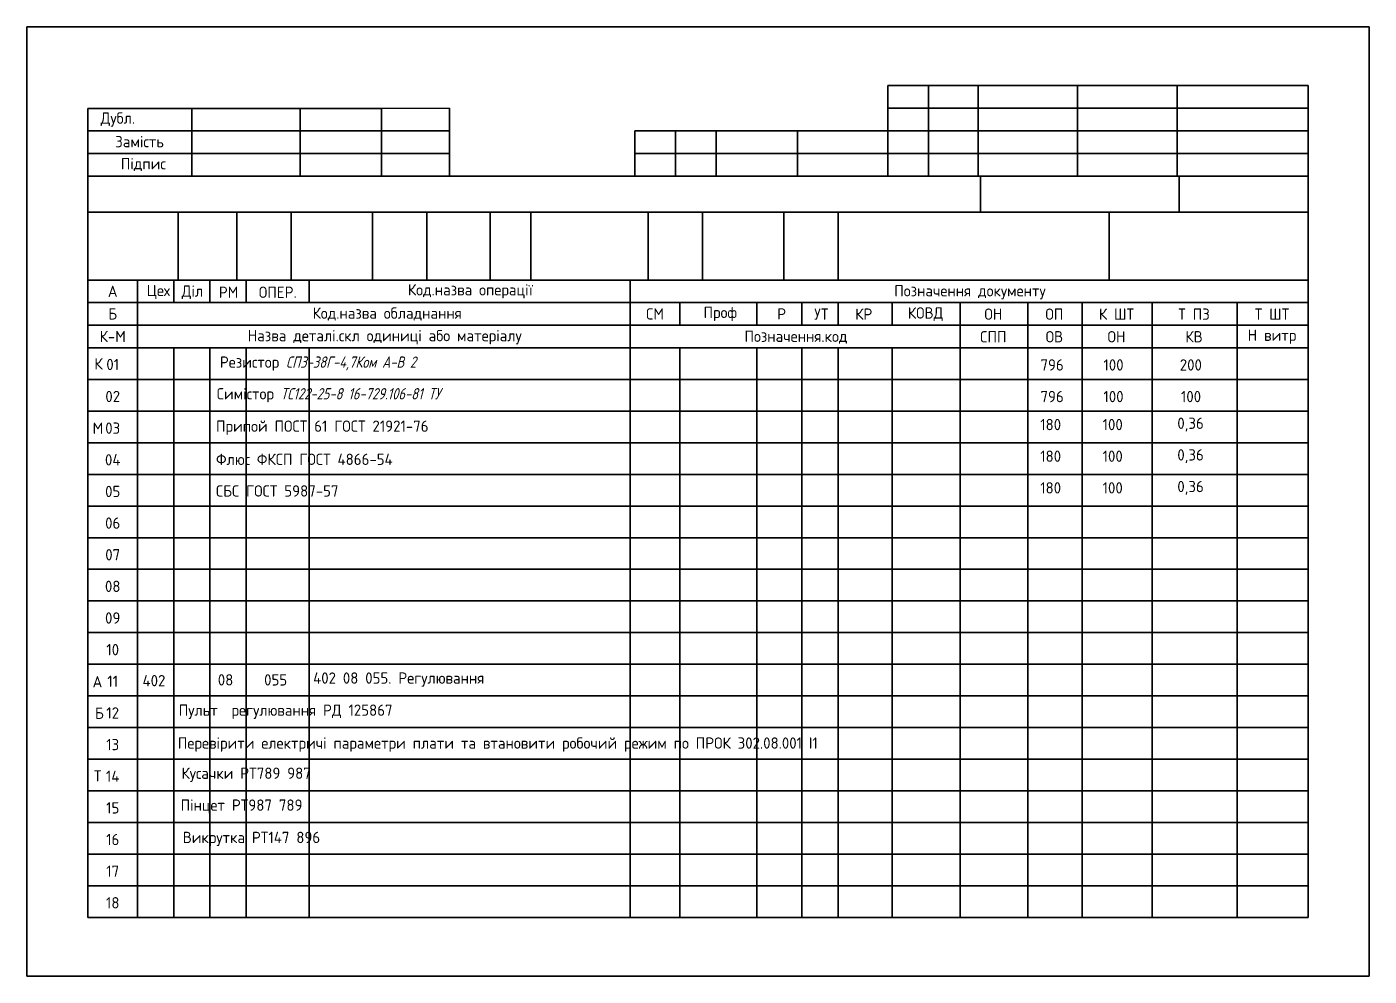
# Model space of a CAD drawing. Header units: millimetres. Extents: x -666 to 353, y -2321 to 561.
# Drawn here: x 50.2 to 347.2, y -2083.9 to -1873.9 of the extents above; entities that cross this region are included whole.
import ezdxf

# ---------------------------------------------------------------- set-up
doc = ezdxf.new("R2010")
doc.units = ezdxf.units.MM
doc.layers.get('0').update_dxf_attribs({"lineweight": 35})
doc.layers.add('Текст', color=7, linetype='Continuous')
doc.styles.get("Standard").update_dxf_attribs({"font": 'GOST_B.TTF'})

# ---------------------------------------------------------------- blocks, each defined once
blk = doc.blocks.new('*U1')
for p, q in [((11, 0), (270, 0)), ((11, 0), (11, -7)), ((120, 0), (120, -7)), ((131, 0), (131, -7)), ((148, 0), (148, -7)), ((158, 0), (158, -7)), ((166, 0), (166, -7)), ((178, 0), (178, -7)), ((193, 0), (193, -7)), ((208, 0), (208, -7)), ((220, 0), (220, -7)), ((235.5, 0), (235.5, -7)), ((254.3, 0), (254.3, -7)), ((270, 0), (270, -7)), ((270, -7), (11, -7))]:
    blk.add_line(p, q)

msp = doc.modelspace()

# ---------------------------------------------------------------- linework, layer by layer
for p, q in [((50.18, -2083.88), (50.18, -1873.88)), ((50.18, -1873.88), (347.18, -1873.88)), ((347.18, -1873.88), (347.18, -2083.88)), ((249.68, -1886.88), (240.68, -1886.88)), ((240.68, -1886.88), (240.68, -1896.88)), ((260.68, -1886.88), (249.68, -1886.88)), ((249.68, -1886.88), (249.68, -1906.88)), ((282.68, -1886.88), (260.68, -1886.88)), ((260.68, -1886.88), (260.68, -1906.88)), ((304.68, -1886.88), (282.68, -1886.88)), ((282.68, -1886.88), (282.68, -1906.88)), ((333.68, -1886.88), (304.68, -1886.88)), ((304.68, -1886.88), (304.68, -1906.88)), ((333.68, -1906.88), (333.68, -1886.88)), ((128.68, -1891.93), (143.68, -1891.88)), ((143.68, -1891.88), (143.68, -1896.88)), ((240.68, -1891.88), (333.68, -1891.88)), ((63.68, -1891.93), (86.68, -1891.93)), ((63.68, -1906.88), (63.68, -1891.93)), ((86.68, -1891.93), (110.68, -1891.93)), ((86.68, -1891.93), (86.68, -1906.88)), ((110.68, -1891.93), (128.68, -1891.93)), ((110.68, -1891.93), (110.68, -1906.88)), ((128.68, -1891.93), (128.68, -1906.88)), ((143.68, -1896.88), (63.68, -1896.88)), ((143.68, -1896.88), (143.68, -1901.88)), ((193.68, -1896.88), (184.68, -1896.88)), ((184.68, -1896.88), (184.68, -1906.88)), ((202.68, -1896.88), (193.68, -1896.88)), ((193.68, -1896.88), (193.68, -1906.88)), ((220.68, -1896.88), (202.68, -1896.88)), ((202.68, -1896.88), (202.68, -1906.88)), ((240.68, -1896.88), (220.68, -1896.88)), ((220.68, -1896.88), (220.68, -1906.88)), ((333.68, -1896.88), (240.68, -1896.88)), ((240.68, -1896.88), (240.68, -1906.88)), ((143.68, -1901.88), (63.68, -1901.88)), ((143.68, -1901.88), (143.68, -1906.88)), ((184.68, -1901.88), (333.68, -1901.88)), ((143.68, -1906.88), (63.68, -1906.88)), ((63.68, -1906.88), (333.68, -1906.88)), ((63.68, -1906.88), (63.68, -1914.88)), ((261.18, -1914.88), (261.18, -1906.88)), ((305.18, -1914.88), (305.18, -1906.88)), ((333.68, -1914.88), (333.68, -1906.88)), ((63.68, -1914.88), (333.68, -1914.88)), ((63.68, -1914.88), (63.68, -1919.88)), ((83.68, -1914.88), (83.68, -1929.88)), ((96.68, -1914.88), (96.68, -1929.88)), ((108.68, -1914.88), (108.68, -1929.88)), ((126.68, -1914.88), (126.68, -1929.88)), ((138.68, -1914.88), (138.68, -1929.88)), ((152.68, -1914.88), (152.68, -1929.88)), ((161.68, -1914.88), (161.68, -1929.88)), ((187.68, -1914.88), (187.68, -1929.88)), ((199.68, -1914.88), (199.68, -1929.88)), ((217.68, -1914.88), (217.68, -1929.88)), ((229.68, -1914.88), (229.68, -1929.88)), ((289.68, -1914.88), (289.68, -1929.88)), ((333.68, -1929.88), (333.68, -1914.88)), ((63.68, -1919.88), (63.68, -1924.88)), ((63.68, -1924.88), (63.68, -1929.88)), ((63.68, -1929.88), (333.68, -1929.88)), ((63.68, -1929.88), (63.68, -1934.88)), ((74.68, -1929.88), (74.68, -1944.88)), ((82.68, -1929.88), (82.68, -1934.88)), ((90.68, -1929.88), (90.68, -1934.88)), ((98.68, -1929.88), (98.68, -1934.88)), ((112.68, -1929.88), (112.68, -1934.88)), ((183.68, -1929.88), (183.68, -1934.88)), ((333.68, -1944.88), (333.68, -1929.88)), ((63.68, -1934.88), (333.68, -1934.88)), ((63.68, -1934.88), (63.68, -1944.88)), ((183.68, -1934.88), (183.68, -1939.88)), ((194.68, -1934.88), (194.68, -1939.88)), ((211.68, -1934.88), (211.68, -1939.88)), ((221.68, -1934.88), (221.68, -1939.88)), ((229.68, -1934.88), (229.68, -1939.88)), ((241.68, -1934.88), (241.68, -1939.88)), ((256.68, -1934.88), (256.68, -1939.88)), ((271.68, -1934.88), (271.68, -1939.88)), ((283.68, -1934.88), (283.68, -1939.88)), ((299.18, -1934.88), (299.18, -1939.88)), ((317.98, -1934.88), (317.98, -1939.88)), ((333.68, -1939.88), (63.68, -1939.88)), ((183.68, -1939.88), (183.68, -1944.88)), ((256.68, -1939.88), (256.68, -1944.88)), ((271.68, -1939.88), (271.68, -1944.88)), ((283.68, -1939.88), (283.68, -1944.88)), ((299.18, -1939.88), (299.18, -1944.88)), ((317.98, -1939.88), (317.98, -1944.88)), ((63.68, -1944.88), (333.68, -1944.88)), ((63.68, -1944.88), (63.68, -2070.88)), ((74.68, -1944.88), (74.68, -2070.88)), ((82.68, -1944.88), (82.68, -1958.88)), ((90.68, -1944.88), (90.68, -1958.88)), ((98.68, -1944.88), (98.68, -1958.88)), ((112.68, -1944.88), (112.68, -1958.88)), ((74.68, -1951.88), (63.68, -1951.88)), ((63.68, -1951.88), (333.68, -1951.88)), ((63.68, -1958.88), (63.68, -1951.88)), ((74.68, -1951.88), (74.68, -1958.88)), ((183.68, -1951.88), (183.68, -1958.88)), ((194.68, -1951.88), (194.68, -1958.88)), ((211.68, -1951.88), (211.68, -1958.88)), ((221.68, -1951.88), (221.68, -1958.88)), ((229.68, -1951.88), (229.68, -1958.88)), ((241.68, -1951.88), (241.68, -1958.88)), ((256.68, -1951.88), (256.68, -1958.88)), ((271.68, -1951.88), (271.68, -1958.88)), ((283.68, -1951.88), (283.68, -1958.88)), ((299.18, -1951.88), (299.18, -1958.88)), ((317.98, -1951.88), (317.98, -1958.88)), ((333.68, -1951.88), (333.68, -1958.88)), ((74.68, -1958.88), (63.68, -1958.88)), ((74.68, -1958.88), (63.68, -1958.88)), ((333.68, -1958.88), (63.68, -1958.88)), ((63.68, -1958.88), (333.68, -1958.88)), ((63.68, -1965.88), (63.68, -1958.88)), ((74.68, -1958.88), (74.68, -1965.88)), ((82.68, -1958.88), (82.68, -1965.88)), ((90.68, -1958.88), (90.68, -1965.88)), ((98.68, -1958.88), (98.68, -1965.88)), ((112.68, -1958.88), (112.68, -1965.88)), ((183.68, -1958.88), (183.68, -1965.88)), ((194.68, -1958.88), (194.68, -1965.88)), ((211.68, -1958.88), (211.68, -1965.88)), ((221.68, -1958.88), (221.68, -1965.88)), ((229.68, -1958.88), (229.68, -1965.88)), ((241.68, -1958.88), (241.68, -1965.88)), ((256.68, -1958.88), (256.68, -1965.88)), ((271.68, -1958.88), (271.68, -1965.88)), ((283.68, -1958.88), (283.68, -1965.88)), ((299.18, -1958.88), (299.18, -1965.88)), ((317.98, -1958.88), (317.98, -1965.88)), ((333.68, -1958.88), (333.68, -1965.88)), ((74.68, -1965.88), (63.68, -1965.88)), ((333.68, -1965.88), (63.68, -1965.88)), ((63.68, -1965.88), (333.68, -1965.88)), ((63.68, -1972.88), (63.68, -1965.88)), ((74.68, -1965.88), (74.68, -1972.88)), ((82.68, -1965.88), (82.68, -1972.88)), ((90.68, -1965.88), (90.68, -1972.88)), ((90.68, -1965.88), (90.68, -1972.88)), ((98.68, -1965.88), (98.68, -1972.88)), ((112.68, -1965.88), (112.68, -1972.88)), ((183.68, -1965.88), (183.68, -1972.88)), ((194.68, -1965.88), (194.68, -1972.88)), ((211.68, -1965.88), (211.68, -1972.88)), ((221.68, -1965.88), (221.68, -1972.88)), ((229.68, -1965.88), (229.68, -1972.88)), ((241.68, -1965.88), (241.68, -1972.88)), ((256.68, -1965.88), (256.68, -1972.88)), ((271.68, -1965.88), (271.68, -1972.88)), ((283.68, -1965.88), (283.68, -1972.88)), ((299.18, -1965.88), (299.18, -1972.88)), ((317.98, -1965.88), (317.98, -1972.88)), ((333.68, -1965.88), (333.68, -1972.88)), ((74.68, -1972.88), (63.68, -1972.88)), ((333.68, -1972.88), (63.68, -1972.88)), ((63.68, -1972.88), (333.68, -1972.88)), ((63.68, -1979.88), (63.68, -1972.88)), ((74.68, -1972.88), (74.68, -1979.88)), ((82.68, -1972.88), (82.68, -1979.88)), ((90.68, -1972.88), (90.68, -1979.88)), ((90.68, -1972.88), (90.68, -1979.88)), ((98.68, -1972.88), (98.68, -1979.88)), ((112.68, -1972.88), (112.68, -1979.88)), ((183.68, -1972.88), (183.68, -1979.88)), ((194.68, -1972.88), (194.68, -1979.88)), ((211.68, -1972.88), (211.68, -1979.88)), ((221.68, -1972.88), (221.68, -1979.88)), ((229.68, -1972.88), (229.68, -1979.88)), ((241.68, -1972.88), (241.68, -1979.88)), ((256.68, -1972.88), (256.68, -1979.88)), ((271.68, -1972.88), (271.68, -1979.88)), ((283.68, -1972.88), (283.68, -1979.88)), ((299.18, -1972.88), (299.18, -1979.88)), ((317.98, -1972.88), (317.98, -1979.88)), ((333.68, -1972.88), (333.68, -1979.88)), ((74.68, -1979.88), (63.68, -1979.88)), ((74.68, -1979.88), (63.68, -1979.88)), ((333.68, -1979.88), (63.68, -1979.88)), ((63.68, -1979.88), (333.68, -1979.88)), ((63.68, -1986.88), (63.68, -1979.88)), ((74.68, -1979.88), (74.68, -1986.88)), ((82.68, -1979.88), (82.68, -1986.88)), ((90.68, -1979.88), (90.68, -1986.88)), ((90.68, -1979.88), (90.68, -1986.88)), ((98.68, -1979.88), (98.68, -1986.88)), ((112.68, -1979.88), (112.68, -1986.88)), ((183.68, -1979.88), (183.68, -1986.88)), ((194.68, -1979.88), (194.68, -1986.88)), ((211.68, -1979.88), (211.68, -1986.88)), ((221.68, -1979.88), (221.68, -1986.88)), ((229.68, -1979.88), (229.68, -1986.88)), ((241.68, -1979.88), (241.68, -1986.88)), ((256.68, -1979.88), (256.68, -1986.88)), ((271.68, -1979.88), (271.68, -1986.88)), ((283.68, -1979.88), (283.68, -1986.88)), ((299.18, -1979.88), (299.18, -1986.88)), ((317.98, -1979.88), (317.98, -1986.88)), ((333.68, -1979.88), (333.68, -1986.88)), ((74.68, -1986.88), (63.68, -1986.88)), ((333.68, -1986.88), (63.68, -1986.88)), ((63.68, -1986.88), (333.68, -1986.88)), ((63.68, -1993.88), (63.68, -1986.88)), ((74.68, -1986.88), (74.68, -1993.88)), ((82.68, -1986.88), (82.68, -1993.88)), ((90.68, -1986.88), (90.68, -1993.88)), ((90.68, -1986.88), (90.68, -1993.88)), ((98.68, -1986.88), (98.68, -1993.88)), ((112.68, -1986.88), (112.68, -1993.88)), ((183.68, -1986.88), (183.68, -1993.88)), ((194.68, -1986.88), (194.68, -1993.88)), ((211.68, -1986.88), (211.68, -1993.88)), ((221.68, -1986.88), (221.68, -1993.88)), ((229.68, -1986.88), (229.68, -1993.88)), ((241.68, -1986.88), (241.68, -1993.88)), ((256.68, -1986.88), (256.68, -1993.88)), ((271.68, -1986.88), (271.68, -1993.88)), ((283.68, -1986.88), (283.68, -1993.88)), ((299.18, -1986.88), (299.18, -1993.88)), ((317.98, -1986.88), (317.98, -1993.88)), ((333.68, -1986.88), (333.68, -1993.88)), ((74.68, -1993.88), (63.68, -1993.88)), ((333.68, -1993.88), (63.68, -1993.88)), ((63.68, -1993.88), (333.68, -1993.88)), ((63.68, -2000.88), (63.68, -1993.88)), ((74.68, -1993.88), (74.68, -2000.88)), ((82.68, -1993.88), (82.68, -2000.88)), ((90.68, -1993.88), (90.68, -2000.88)), ((98.68, -1993.88), (98.68, -2000.88)), ((112.68, -1993.88), (112.68, -2000.88)), ((183.68, -1993.88), (183.68, -2000.88)), ((194.68, -1993.88), (194.68, -2000.88)), ((211.68, -1993.88), (211.68, -2000.88)), ((221.68, -1993.88), (221.68, -2000.88)), ((229.68, -1993.88), (229.68, -2000.88)), ((241.68, -1993.88), (241.68, -2000.88)), ((256.68, -1993.88), (256.68, -2000.88)), ((271.68, -1993.88), (271.68, -2000.88)), ((283.68, -1993.88), (283.68, -2000.88)), ((299.18, -1993.88), (299.18, -2000.88)), ((317.98, -1993.88), (317.98, -2000.88)), ((333.68, -1993.88), (333.68, -2000.88)), ((74.68, -2000.88), (63.68, -2000.88)), ((74.68, -2000.88), (63.68, -2000.88)), ((333.68, -2000.88), (63.68, -2000.88)), ((63.68, -2000.88), (333.68, -2000.88)), ((63.68, -2007.88), (63.68, -2000.88)), ((74.68, -2000.88), (74.68, -2007.88)), ((82.68, -2000.88), (82.68, -2007.88)), ((90.68, -2000.88), (90.68, -2007.88)), ((98.68, -2000.88), (98.68, -2007.88)), ((112.68, -2000.88), (112.68, -2007.88)), ((183.68, -2000.88), (183.68, -2007.88)), ((194.68, -2000.88), (194.68, -2007.88)), ((211.68, -2000.88), (211.68, -2007.88)), ((221.68, -2000.88), (221.68, -2007.88)), ((229.68, -2000.88), (229.68, -2007.88)), ((241.68, -2000.88), (241.68, -2007.88)), ((256.68, -2000.88), (256.68, -2007.88)), ((271.68, -2000.88), (271.68, -2007.88)), ((283.68, -2000.88), (283.68, -2007.88)), ((299.18, -2000.88), (299.18, -2007.88)), ((317.98, -2000.88), (317.98, -2007.88)), ((333.68, -2000.88), (333.68, -2007.88)), ((74.68, -2007.88), (63.68, -2007.88)), ((333.68, -2007.88), (63.68, -2007.88)), ((63.68, -2007.88), (333.68, -2007.88)), ((63.68, -2014.88), (63.68, -2007.88)), ((74.68, -2007.88), (74.68, -2014.88)), ((82.68, -2007.88), (82.68, -2014.88)), ((90.68, -2007.88), (90.68, -2014.88)), ((98.68, -2007.88), (98.68, -2014.88)), ((112.68, -2007.88), (112.68, -2014.88)), ((183.68, -2007.88), (183.68, -2014.88)), ((194.68, -2007.88), (194.68, -2014.88)), ((211.68, -2007.88), (211.68, -2014.88)), ((221.68, -2007.88), (221.68, -2014.88)), ((229.68, -2007.88), (229.68, -2014.88)), ((241.68, -2007.88), (241.68, -2014.88)), ((256.68, -2007.88), (256.68, -2014.88)), ((271.68, -2007.88), (271.68, -2014.88)), ((283.68, -2007.88), (283.68, -2014.88)), ((299.18, -2007.88), (299.18, -2014.88)), ((317.98, -2007.88), (317.98, -2014.88)), ((333.68, -2007.88), (333.68, -2014.88)), ((74.68, -2014.88), (63.68, -2014.88)), ((333.68, -2014.88), (63.68, -2014.88)), ((63.68, -2014.88), (333.68, -2014.88)), ((63.68, -2021.88), (63.68, -2014.88)), ((74.68, -2014.88), (74.68, -2021.88)), ((82.68, -2014.88), (82.68, -2021.88)), ((90.68, -2014.88), (90.68, -2021.88)), ((98.68, -2014.88), (98.68, -2021.88)), ((112.68, -2014.88), (112.68, -2021.88)), ((183.68, -2014.88), (183.68, -2021.88)), ((194.68, -2014.88), (194.68, -2021.88)), ((211.68, -2014.88), (211.68, -2021.88)), ((221.68, -2014.88), (221.68, -2021.88)), ((229.68, -2014.88), (229.68, -2021.88)), ((241.68, -2014.88), (241.68, -2021.88)), ((256.68, -2014.88), (256.68, -2021.88)), ((271.68, -2014.88), (271.68, -2021.88)), ((283.68, -2014.88), (283.68, -2021.88)), ((299.18, -2014.88), (299.18, -2021.88)), ((317.98, -2014.88), (317.98, -2021.88)), ((333.68, -2014.88), (333.68, -2021.88)), ((74.68, -2021.88), (63.68, -2021.88)), ((74.68, -2021.88), (63.68, -2021.88)), ((333.68, -2021.88), (63.68, -2021.88)), ((63.68, -2021.88), (333.68, -2021.88)), ((63.68, -2028.88), (63.68, -2021.88)), ((74.68, -2021.88), (74.68, -2028.88)), ((82.68, -2021.88), (82.68, -2028.88)), ((90.68, -2021.88), (90.68, -2028.88)), ((98.68, -2021.88), (98.68, -2028.88)), ((112.68, -2021.88), (112.68, -2028.88)), ((183.68, -2021.88), (183.68, -2028.88)), ((194.68, -2021.88), (194.68, -2028.88)), ((211.68, -2021.88), (211.68, -2028.88)), ((221.68, -2021.88), (221.68, -2028.88)), ((229.68, -2021.88), (229.68, -2028.88)), ((241.68, -2021.88), (241.68, -2028.88)), ((256.68, -2021.88), (256.68, -2028.88)), ((271.68, -2021.88), (271.68, -2028.88)), ((283.68, -2021.88), (283.68, -2028.88)), ((299.18, -2021.88), (299.18, -2028.88)), ((317.98, -2021.88), (317.98, -2028.88)), ((333.68, -2021.88), (333.68, -2028.88)), ((74.68, -2028.88), (63.68, -2028.88)), ((333.68, -2028.88), (63.68, -2028.88)), ((63.68, -2028.88), (333.68, -2028.88)), ((63.68, -2035.88), (63.68, -2028.88)), ((74.68, -2028.88), (74.68, -2035.88)), ((82.68, -2028.88), (82.68, -2035.88)), ((90.68, -2028.88), (90.68, -2035.88)), ((98.68, -2028.88), (98.68, -2035.88)), ((112.68, -2028.88), (112.68, -2035.88)), ((183.68, -2028.88), (183.68, -2035.88)), ((194.68, -2028.88), (194.68, -2035.88)), ((211.68, -2028.88), (211.68, -2035.88)), ((221.68, -2028.88), (221.68, -2035.88)), ((229.68, -2028.88), (229.68, -2035.88)), ((241.68, -2028.88), (241.68, -2035.88)), ((256.68, -2028.88), (256.68, -2035.88)), ((271.68, -2028.88), (271.68, -2035.88)), ((283.68, -2028.88), (283.68, -2035.88)), ((299.18, -2028.88), (299.18, -2035.88)), ((317.98, -2028.88), (317.98, -2035.88)), ((333.68, -2028.88), (333.68, -2035.88)), ((74.68, -2035.88), (63.68, -2035.88)), ((333.68, -2035.88), (63.68, -2035.88)), ((63.68, -2035.88), (333.68, -2035.88)), ((63.68, -2042.88), (63.68, -2035.88)), ((74.68, -2035.88), (74.68, -2042.88)), ((82.68, -2035.88), (82.68, -2042.88)), ((90.68, -2035.88), (90.68, -2042.88)), ((98.68, -2035.88), (98.68, -2042.88)), ((112.68, -2035.88), (112.68, -2042.88)), ((183.68, -2035.88), (183.68, -2042.88)), ((194.68, -2035.88), (194.68, -2042.88)), ((211.68, -2035.88), (211.68, -2042.88)), ((221.68, -2035.88), (221.68, -2042.88)), ((229.68, -2035.88), (229.68, -2042.88)), ((241.68, -2035.88), (241.68, -2042.88)), ((256.68, -2035.88), (256.68, -2042.88)), ((271.68, -2035.88), (271.68, -2042.88)), ((283.68, -2035.88), (283.68, -2042.88)), ((299.18, -2035.88), (299.18, -2042.88)), ((317.98, -2035.88), (317.98, -2042.88)), ((333.68, -2035.88), (333.68, -2042.88)), ((74.68, -2042.88), (63.68, -2042.88)), ((74.68, -2042.88), (63.68, -2042.88)), ((333.68, -2042.88), (63.68, -2042.88)), ((63.68, -2042.88), (333.68, -2042.88)), ((63.68, -2049.88), (63.68, -2042.88)), ((74.68, -2042.88), (74.68, -2049.88)), ((82.68, -2042.88), (82.68, -2049.88)), ((90.68, -2042.88), (90.68, -2049.88)), ((98.68, -2042.88), (98.68, -2049.88)), ((112.68, -2042.88), (112.68, -2049.88)), ((183.68, -2042.88), (183.68, -2049.88)), ((194.68, -2042.88), (194.68, -2049.88)), ((211.68, -2042.88), (211.68, -2049.88)), ((221.68, -2042.88), (221.68, -2049.88)), ((229.68, -2042.88), (229.68, -2049.88)), ((241.68, -2042.88), (241.68, -2049.88)), ((256.68, -2042.88), (256.68, -2049.88)), ((271.68, -2042.88), (271.68, -2049.88)), ((283.68, -2042.88), (283.68, -2049.88)), ((299.18, -2042.88), (299.18, -2049.88)), ((317.98, -2042.88), (317.98, -2049.88)), ((333.68, -2042.88), (333.68, -2049.88)), ((74.68, -2049.88), (63.68, -2049.88)), ((333.68, -2049.88), (63.68, -2049.88)), ((63.68, -2049.88), (333.68, -2049.88)), ((63.68, -2056.88), (63.68, -2049.88)), ((74.68, -2049.88), (74.68, -2056.88)), ((82.68, -2049.88), (82.68, -2056.88)), ((90.68, -2049.88), (90.68, -2056.88)), ((98.68, -2049.88), (98.68, -2056.88)), ((112.68, -2049.88), (112.68, -2056.88)), ((183.68, -2049.88), (183.68, -2056.88)), ((194.68, -2049.88), (194.68, -2056.88)), ((211.68, -2049.88), (211.68, -2056.88)), ((221.68, -2049.88), (221.68, -2056.88)), ((229.68, -2049.88), (229.68, -2056.88)), ((241.68, -2049.88), (241.68, -2056.88)), ((256.68, -2049.88), (256.68, -2056.88)), ((271.68, -2049.88), (271.68, -2056.88)), ((283.68, -2049.88), (283.68, -2056.88)), ((299.18, -2049.88), (299.18, -2056.88)), ((317.98, -2049.88), (317.98, -2056.88)), ((333.68, -2049.88), (333.68, -2056.88)), ((74.68, -2056.88), (63.68, -2056.88)), ((333.68, -2056.88), (63.68, -2056.88)), ((63.68, -2056.88), (333.68, -2056.88)), ((63.68, -2063.88), (63.68, -2056.88)), ((74.68, -2056.88), (74.68, -2063.88)), ((82.68, -2056.88), (82.68, -2063.88)), ((90.68, -2056.88), (90.68, -2063.88)), ((98.68, -2056.88), (98.68, -2063.88)), ((112.68, -2056.88), (112.68, -2063.88)), ((183.68, -2056.88), (183.68, -2063.88)), ((194.68, -2056.88), (194.68, -2063.88)), ((211.68, -2056.88), (211.68, -2063.88)), ((221.68, -2056.88), (221.68, -2063.88)), ((229.68, -2056.88), (229.68, -2063.88)), ((241.68, -2056.88), (241.68, -2063.88)), ((256.68, -2056.88), (256.68, -2063.88)), ((271.68, -2056.88), (271.68, -2063.88)), ((283.68, -2056.88), (283.68, -2063.88)), ((299.18, -2056.88), (299.18, -2063.88)), ((317.98, -2056.88), (317.98, -2063.88)), ((333.68, -2056.88), (333.68, -2063.88)), ((74.68, -2063.88), (63.68, -2063.88)), ((74.68, -2063.88), (63.68, -2063.88)), ((333.68, -2063.88), (63.68, -2063.88)), ((63.68, -2063.88), (333.68, -2063.88)), ((63.68, -2070.88), (63.68, -2063.88)), ((74.68, -2063.88), (74.68, -2070.88)), ((82.68, -2063.88), (82.68, -2070.88)), ((90.68, -2063.88), (90.68, -2070.88)), ((98.68, -2063.88), (98.68, -2070.88)), ((112.68, -2063.88), (112.68, -2070.88)), ((183.68, -2063.88), (183.68, -2070.88)), ((194.68, -2063.88), (194.68, -2070.88)), ((211.68, -2063.88), (211.68, -2070.88)), ((221.68, -2063.88), (221.68, -2070.88)), ((229.68, -2063.88), (229.68, -2070.88)), ((241.68, -2063.88), (241.68, -2070.88)), ((256.68, -2063.88), (256.68, -2070.88)), ((271.68, -2063.88), (271.68, -2070.88)), ((283.68, -2063.88), (283.68, -2070.88)), ((299.18, -2063.88), (299.18, -2070.88)), ((317.98, -2063.88), (317.98, -2070.88)), ((333.68, -2063.88), (333.68, -2070.88)), ((74.68, -2070.88), (63.68, -2070.88)), ((74.68, -2070.88), (63.68, -2070.88)), ((74.68, -2070.88), (63.68, -2070.88)), ((333.68, -2070.88), (63.68, -2070.88)), ((347.18, -2083.88), (50.18, -2083.88))]:
    msp.add_line(p, q)

# ---------------------------------------------------------------- block references
msp.add_blockref('*U1', (63.68, -1944.88))

# ---------------------------------------------------------------- texts
at = {"attachment_point": 5}
for s, width, insert, char_height in [(' Дубл.', 11.5, (69.56, -1894.4), 2.5), (' {\\H1.25x;Замість}', 21.2493, (74.52, -1899.27), 2), (' Підпис', 23, (75.18, -1904.35), 2.5), ('А', 11, (69.18, -1932.38), 2.5), ('Цех', 8, (79.28, -1932.53), 2.5), ('Діл', 8, (86.81, -1932.59), 2.5), ('РМ', 8, (94.81, -1932.59), 2.5), ('ОПЕР.', 8, (105.7, -1932.59), 2.5), ('Код.назва операції', 39.3298, (148.35, -1932.38), 2.5), ('Позначення документу', 48.0694, (258.85, -1932.59), 2.5), ('Б', 11, (69.18, -1937.38), 2.5), ('Код.назва обладнання', 39.3298, (129.91, -1937.41), 2.5), ('СМ', 11, (189.18, -1937.38), 2.5), ('Проф', 11, (203.6, -1937.38), 2.5), ('Р', 10, (217.18, -1937.38), 2.5), ('УТ', 6.25, (225.97, -1937.43), 2.5), ('КР', 6.25, (235.36, -1937.43), 2.5), ('КОВД', 6.25, (249.03, -1937.43), 2.5), ('ОН', 6.25, (264.03, -1937.43), 2.5), ('ОП', 6.25, (277.53, -1937.43), 2.5), ('К ШТ', 9.2284, (291.28, -1937.43), 2.5), ('Т ПЗ', 8.9576, (308.43, -1937.43), 2.5), ('Т ШТ', 9.6346, (325.68, -1937.43), 2.5), ('К-М', 11, (69.18, -1942.38), 2.5), ('Назва деталі.скл одиниці або матеріалу', 81.2961, (129.35, -1942.53), 2.5), ('Позначення.код', 48.0694, (220.35, -1942.53), 2.5), ('СПП', 6.25, (264.03, -1942.43), 2.5), ('ОВ', 6.25, (277.53, -1942.43), 2.5), ('ОН', 9.2284, (291.28, -1942.43), 2.5), ('КВ', 8.9576, (308.43, -1942.43), 2.5), ('Н витр', 11.3668, (325.68, -1942.43), 2.5), ('01', 11, (69.18, -1948.56), 2.5), ('02', 11, (69.18, -1955.65), 2.5), ('03', 11, (69.18, -1962.65), 2.5), ('04', 11, (69.18, -1969.65), 2.5), ('05', 11, (69.18, -1976.65), 2.5), ('06', 11, (69.18, -1983.65), 2.5), ('07', 11, (69.18, -1990.65), 2.5), ('08', 11, (69.18, -1997.65), 2.5), ('09', 11, (69.18, -2004.65), 2.5), ('10', 11, (69.18, -2011.65), 2.5), ('11', 11, (69.18, -2018.65), 2.5), ('12', 11, (69.18, -2025.65), 2.5), ('13', 11, (69.18, -2032.65), 2.5), ('14', 11, (69.18, -2039.65), 2.5), ('15', 11, (69.18, -2046.65), 2.5), ('16', 11, (69.18, -2053.65), 2.5), ('17', 11, (69.18, -2060.65), 2.5), ('18', 11, (69.18, -2067.65), 2.5)]:
    msp.add_mtext_dynamic_manual_height_columns(s, width=width, gutter_width=12.5, heights=[0], dxfattribs=dict(at, insert=insert, char_height=char_height))
at = {"layer": 'Текст', "char_height": 2.5}
for s, width, heights, insert, attachment_point in [('К', 2.5, [0], (66.04, -1948.43), 5), ('            Резистор {\\fGOST type A|b0|i1|c204|p34;СП3-38Г-4,7Ком А-В 2                      }', 182, [6.48], (74.68, -1948.38), 4), ('\\pi3.7107;796', 12.1244, [0], (270.74, -1948.67), 4), ('\\pi5.646;100', 15.5, [0], (282.74, -1948.67), 4), ('\\pi7.0432;200', 18.8, [0], (298.24, -1948.67), 4), (' Симістор {\\fGOST type A|b0|i1|c204|p34;ТС122-25-8 16-729.106-81 ТУ             }', 151, [6.51], (90.68, -1955.38), 4), ('\\pi3.7107;796', 12.1244, [0], (270.74, -1955.67), 4), ('\\pi5.646;100', 15.5, [0], (282.74, -1955.67), 4), ('\\pi7.296;100', 18.8, [0], (298.24, -1955.67), 4), ('М', 2.5, [0], (65.91, -1962.67), 5), (' Припой ПОСТ 61 ГОСТ 21921-76', 101, [0], (90.51, -1962.55), 4), ('\\pi3.8345;180', 12.1244, [0], (270.56, -1961.86), 4), ('\\pi5.646;100', 15.5, [0], (282.56, -1961.86), 4), ('\\pi6.6772;0,36', 18.8, [0], (298.06, -1961.86), 4), (' Флюс ФКСП ГОСТ 4866-54', 101, [0], (90.51, -1969.55), 4), ('\\pi3.8345;180', 12.1244, [0], (270.56, -1968.86), 4), ('\\pi5.646;100', 15.5, [0], (282.56, -1968.86), 4), ('\\pi6.6772;0,36', 18.8, [0], (298.06, -1968.86), 4), ('\\pi3.8345;180', 12.1244, [0], (270.56, -1975.86), 4), ('\\pi5.646;100', 15.5, [0], (282.56, -1975.86), 4), ('\\pi6.6772;0,36', 18.8, [0], (298.06, -1975.86), 4), (' СБС ГОСТ 5987-57', 101, [0], (90.51, -1976.55), 4), ('А', 2.5, [0], (65.8, -2018.75), 5), ('402', 2.5, [0], (78.31, -2018.51), 5), ('08', 2.5, [0], (94.15, -2018.34), 5), ('055', 2.5, [0], (105.23, -2018.34), 5), (' 402 08 055. Регулювання', 71, [0], (112.01, -2018.27), 4), ('Б', 2.5, [0], (66.24, -2025.72), 5), ('      Пульт  регулювання РД 125867', 182, [6.57], (74.68, -2025.38), 4), (' Перевірити електричі параметри плати та втановити робочий режим по ПРОК 302.08.001 І1', 251, [0], (82.07, -2032.65), 4), ('Т', 2.5, [0], (65.84, -2039.57), 5), ('  Кусачки РТ789 987 ', 101, [0], (81.36, -2039.33), 4), (' Пінцет РТ987 789', 101, [0], (82.68, -2046.38), 4), ('  Викрутка РТ147 896', 101, [0], (81.64, -2053.53), 4)]:
    msp.add_mtext_dynamic_manual_height_columns(s, width=width, gutter_width=12.5, heights=heights, dxfattribs=dict(at, insert=insert, attachment_point=attachment_point))

doc.saveas('drawing.dxf')
